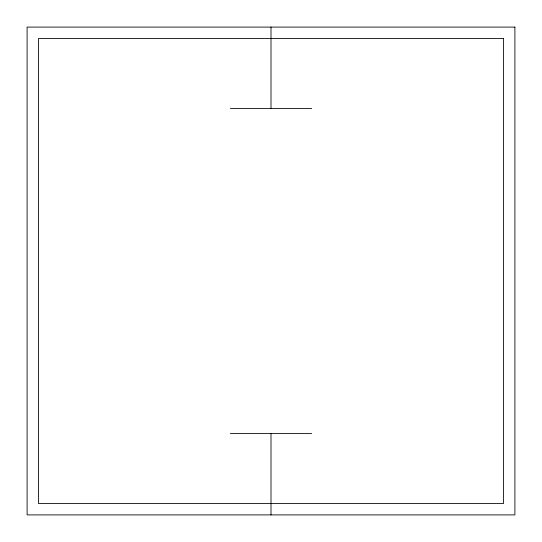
<?xml version="1.0" encoding="UTF-8"?>
<svg xmlns="http://www.w3.org/2000/svg" width="542" height="542" viewBox="0 0 542 542"><rect width="100%" height="100%" fill="white"/><g stroke="black" fill="none" stroke-linecap="round" stroke-linejoin="round"><path stroke-width="0.81" d="M230.35 108.4L311.65 108.4M230.35 433.6L311.65 433.6M271 27.1L271 108.4M271 433.6L271 514.9M514.9 27.1L27.1 27.1L27.1 514.9L514.9 514.9L514.9 27.1M503.518 38.482L38.482 38.482L38.482 503.518L503.518 503.518L503.518 38.482"/></g></svg>
